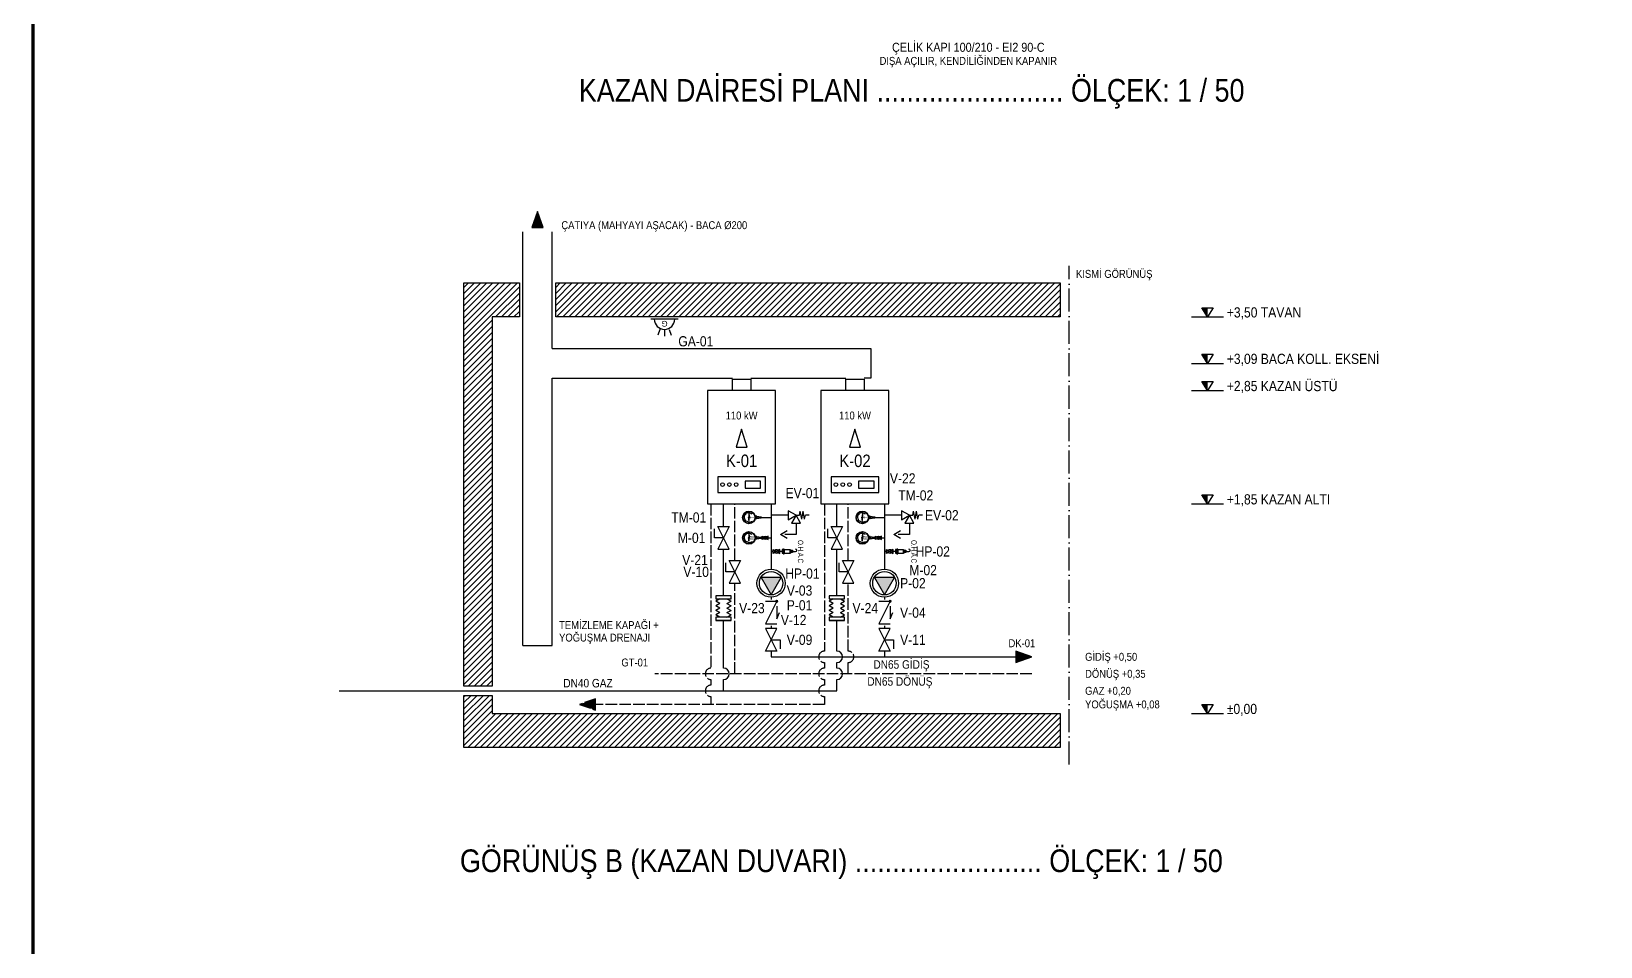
# Model space of a CAD drawing. Header units: centimetres. Extents: x -407 to 3667, y -2994 to 827.
# Drawn here: x -407 to 978, y -941 to -133 of the extents above; entities that cross this region are included whole.
import ezdxf
from ezdxf.enums import TextEntityAlignment as Align

# ---------------------------------------------------------------- set-up
doc = ezdxf.new("R2010")
doc.units = ezdxf.units.CM
doc.header["$LTSCALE"] = 8
doc.linetypes.add('DASHDOT', pattern=[3.556, 2.54, -0.508, 0, -0.508])
doc.linetypes.add('DASHED', pattern=[1.524, 1.27, -0.254])
for name, color, linetype in [('MTY-VANA', 1, 'Continuous'), ('ROTAS-DOGALGAZ-BORU', 2, 'Continuous'), ('ROTAS-DOGALGAZ-SEMBOL', 2, 'Continuous'), ('ROTAS-ISITMA-BACA', 8, 'Continuous'), ('ROTAS-ISITMA-BASLIK', 5, 'Continuous'), ('ROTAS-ISITMA-CAP', 41, 'Continuous'), ('ROTAS-ISITMA-CIHAZ', 135, 'Continuous'), ('ROTAS-ISITMA-DONUS', 30, 'DASHED'), ('ROTAS-ISITMA-ETIKET', 3, 'Continuous'), ('ROTAS-ISITMA-GIDIS', 10, 'Continuous'), ('ROTAS-ISITMA-POMPA', 30, 'Continuous'), ('ROTAS-ISITMA-VANA', 1, 'Continuous'), ('ROTAS-ISITMA-YAZI', 7, 'Continuous'), ('ROTAS-ISITMA-YOGUSMA', 6, 'DASHED'), ('ROTAS-KESIT-HATTI', 1, 'DASHDOT'), ('ROTAS-KOT', 3, 'Continuous'), ('ROTAS-MIMARI-DUVAR', 7, 'Continuous'), ('ROTAS-MIMARI-KAPI', 7, 'Continuous'), ('ROTAS-MIMARI-TARAMA', 8, 'Continuous'), ('ROTAS-PAFTA', 7, 'Continuous')]:
    doc.layers.add(name, color=color, linetype=linetype)
doc.styles.add('MTYCAPLT', font='arial.ttf', dxfattribs={"width": 0.65, "height": 1})
doc.styles.add('ROTAS', font='arial.ttf')

# ---------------------------------------------------------------- blocks, each defined once
blk = doc.blocks.new('ROTAS-KAZAN-ON')
for points in [[(0, 0), (60, 0), (60, 100), (0, 100)], [(25.2, 50), (34.8, 50), (30, 66)], [(9, 10), (51, 10), (51, 24), (9, 24)], [(33, 14), (46.8, 14), (46.8, 20), (33, 20)]]:
    blk.add_lwpolyline(points, close=True)
blk.add_lwpolyline([(22, 100), (22, 110), (38, 110), (38, 100)])
for centre in [(13.2, 17), (19.2, 17), (25.2, 17)]:
    blk.add_circle(centre, 1.6)
blk = doc.blocks.new('MTY-EMNİYET VENTİLİ')
at = {"layer": 'MTY-VANA'}
for p, q in [((3.5, 29.6), (-3.5, 28.3)), ((3.5, 27), (-3.5, 28.3)), ((0, 33.7), (0, 30.3)), ((3.5, 29.6), (0, 30.3)), ((0, 22), (-4, 15)), ((-4, 15), (4, 15)), ((3.5, 27), (-3.5, 25.6)), ((0, 25), (-3.5, 25.6)), ((7, 26), (0, 22)), ((0, 22), (0, 25)), ((0, 22), (7, 18)), ((4, 15), (0, 22)), ((0, 15), (0, 0)), ((7, 18), (7, 26)), ((7, 22), (17, 22)), ((17, 8.3), (13.5, 14.3)), ((17, 22), (17, 12)), ((20.5, 14.3), (17, 8.3))]:
    blk.add_line(p, q, dxfattribs=at)
at = {"layer": 'MTY-VANA', "style": 'MTYCAPLT', "width": 0.65}
blk.add_attdef('CAP', text='', height=10, rotation=358.601, dxfattribs=at).set_placement((0.8, 6.1), align=Align.CENTER)
blk = doc.blocks.new('MTY-O.H.A.C')
at = {"layer": 'MTY-VANA', "color": 2}
for p, q in [((-4.5, 41.1), (-3.5, 42.6)), ((-4.5, 41.1), (4.5, 41.1)), ((-4.5, 29.2), (-4.5, 41.1)), ((-3.5, 43.1), (3.5, 43.1)), ((-3.5, 42.6), (-3.5, 43.1)), ((-3.5, 42.6), (3.5, 42.6)), ((-2.5, 47.1), (2.5, 47.1)), ((-2.5, 43.1), (-2.5, 47.1)), ((-1, 47.1), (-1, 43.1)), ((1, 47.1), (1, 43.1)), ((2.5, 47.1), (2.5, 43.1)), ((3.5, 42.6), (3.5, 43.1)), ((3.5, 42.6), (4.5, 41.1)), ((4.5, 41.1), (4.5, 29.2)), ((-5, 29.2), (5, 29.2)), ((-5, 29.2), (-5, 27.7)), ((-5, 27.7), (5, 27.7)), ((-5, 27.7), (-4, 26.2)), ((-4, 26.2), (4, 26.2)), ((-4, 26.2), (-4, 24.2)), ((-4, 24.2), (4, 24.2)), ((-2, 26.2), (-2, 24.2)), ((2, 26.2), (2, 24.2)), ((4, 26.2), (5, 27.7)), ((4, 24.2), (4, 26.2)), ((5, 27.7), (5, 29.2))]:
    blk.add_line(p, q, dxfattribs=at)
at = {"layer": 'MTY-VANA', "color": 2, "lineweight": -3}
for p, q in [((-2.4, 56.5), (-3, 56.5)), ((0, 47.1), (0, 54.1))]:
    blk.add_line(p, q, dxfattribs=at)
at = {"layer": 'MTY-VANA', "lineweight": -3}
for p, q in [((0, 24.2), (0, 19.4)), ((0, 4.8), (0, 0))]:
    blk.add_line(p, q, dxfattribs=at)
at = {"layer": 'MTY-VANA'}
for points in [[(4.2, 19.4), (-4.2, 19.4), (0, 12.1)], [(4.2, 4.8), (-4.2, 4.8), (0, 12.1)]]:
    blk.add_lwpolyline(points, close=True, dxfattribs=at)
blk.add_circle((0, 12.1), 4.46, dxfattribs=at)
at = {"layer": 'MTY-VANA', "color": 2, "lineweight": -3}
for centre, start, end in [((-3, 54.1), 90, 180), ((-2.4, 54.1), 0, 90)]:
    blk.add_arc(centre, 2.36, start, end, dxfattribs=at)
at = {"layer": 'MTY-VANA', "color": 2, "lineweight": -3, "style": 'MTYCAPLT', "width": 0.65}
blk.add_text('O.H.A.C', height=12, dxfattribs=at).set_placement((0.2, 65.1), align=Align.MIDDLE_CENTER)
at = {"layer": 'MTY-VANA', "style": 'MTYCAPLT', "width": 0.65}
blk.add_attdef('CAP', text='', height=10, rotation=270, dxfattribs=at).set_placement((0, 2.4), align=Align.CENTER)
blk = doc.blocks.new('MTY-TERMOMETRE')
at = {"layer": 'MTY-VANA', "color": 1}
for p, q in [((-3.7, 19.8), (-4.5, 19.9)), ((-3.7, 19.2), (-4.5, 19.1)), ((-3.5, 20.5), (-4.4, 20.7)), ((-3.6, 18.6), (-4.4, 18.4)), ((-3.3, 21.1), (-4.1, 21.4)), ((-3.3, 18), (-4.1, 17.6)), ((-3, 21.6), (-3.7, 22.1)), ((-3, 17.4), (-3.7, 16.9)), ((-2.6, 22.1), (-3.2, 22.7)), ((-2.7, 19.7), (-0.6, 19.7)), ((-2.7, 19.7), (-2.7, 19.3)), ((-2.7, 19.3), (-0.6, 19.4)), ((-2.1, 22.5), (-2.6, 23.2)), ((-1.5, 22.9), (-1.9, 23.6)), ((-0.9, 23.1), (-1.1, 23.9)), ((-0.7, 13.5), (-0.7, 14)), ((-0.3, 23.2), (-0.4, 24)), ((0.4, 23.2), (0.4, 24)), ((4.5, 19.5), (0.5, 19.6)), ((4.5, 19.5), (0.6, 19.4)), ((0.7, 13.5), (0.7, 14)), ((1, 23.1), (1.2, 23.9)), ((1.6, 22.9), (2, 23.6)), ((2.1, 22.5), (2.6, 23.2)), ((2.6, 22.1), (3.2, 22.7)), ((3, 17.4), (3.7, 16.9)), ((3.1, 21.6), (3.7, 22.1)), ((3.4, 21.1), (4.1, 21.4)), ((3.4, 17.9), (4.1, 17.6)), ((3.6, 20.5), (4.4, 20.7)), ((3.6, 18.5), (4.4, 18.3)), ((3.7, 19.8), (4.5, 19.9)), ((3.7, 19.2), (4.5, 19.1)), ((-1.2, 12.5), (-1.2, 13.4)), ((1.2, 12.5), (-1.2, 12.5)), ((0.9, 13.5), (-0.9, 13.5)), ((-0.9, 10.9), (-0.9, 12.5)), ((0.9, 10.9), (-0.9, 10.9)), ((-0.5, 12.6), (-0.5, 13.4)), ((-0.5, 8.6), (-0.5, 10.9)), ((0.5, 8.6), (-0.5, 8.6)), ((0, 8.6), (0, 0)), ((0.5, 10.9), (0.5, 8.6)), ((0.6, 12.6), (0.6, 13.4)), ((0.9, 12.5), (0.9, 10.9)), ((1.2, 12.5), (1.2, 13.4))]:
    blk.add_line(p, q, dxfattribs=at)
for radius in [5.58, 5.3, 0.576]:
    blk.add_circle((0, 19.5), radius, dxfattribs=at)
for centre, radius, start, end in [((-0.9, 13), 0.576, 54.6994, 125.3066), ((-0.9, 13.1), 0.576, 234.694, 305.3013), ((0, 12.2), 1.33, 65.9035, 113.6507), ((0, 13.8), 1.33, 246.3499, 294.0971), ((0.9, 13), 0.576, 54.6934, 125.3006), ((0.9, 13.1), 0.576, 234.7001, 305.3073)]:
    blk.add_arc(centre, radius, start, end, dxfattribs=at)
at = {"layer": 'MTY-VANA', "style": 'MTYCAPLT', "width": 0.65}
blk.add_text('T', height=3, dxfattribs=at).set_placement((0, 15, 0), align=Align.CENTER)
blk.add_attdef('CAP', text='', height=1, rotation=270, dxfattribs=at).set_placement((0, 0), align=Align.CENTER)
blk = doc.blocks.new('MTY-MANOMETRE')
at = {"layer": 'MTY-VANA', "color": 1}
for p, q in [((-3.7, 19.8), (-4.5, 19.9)), ((-3.7, 19.2), (-4.5, 19.1)), ((-3.5, 20.5), (-4.4, 20.7)), ((-3.6, 18.6), (-4.4, 18.4)), ((-3.3, 21.1), (-4.1, 21.4)), ((-3.3, 18), (-4.1, 17.6)), ((-3, 21.6), (-3.7, 22.1)), ((-3, 17.4), (-3.7, 16.9)), ((-2.6, 22.1), (-3.2, 22.7)), ((-2.7, 19.7), (-0.6, 19.7)), ((-2.7, 19.7), (-2.7, 19.3)), ((-2.7, 19.3), (-0.6, 19.4)), ((-2.1, 22.5), (-2.6, 23.2)), ((-1.5, 22.9), (-1.9, 23.6)), ((-0.9, 23.1), (-1.1, 23.9)), ((-0.7, 13.5), (-0.7, 14)), ((-0.3, 23.2), (-0.4, 24)), ((0.4, 23.2), (0.4, 24)), ((4.5, 19.5), (0.5, 19.6)), ((4.5, 19.5), (0.6, 19.4)), ((0.7, 13.5), (0.7, 14)), ((1, 23.1), (1.2, 23.9)), ((1.6, 22.9), (2, 23.6)), ((2.1, 22.5), (2.6, 23.2)), ((2.6, 22.1), (3.2, 22.7)), ((3, 17.4), (3.7, 16.9)), ((3.1, 21.6), (3.7, 22.1)), ((3.4, 21.1), (4.1, 21.4)), ((3.4, 17.9), (4.1, 17.6)), ((3.6, 20.5), (4.4, 20.7)), ((3.6, 18.5), (4.4, 18.3)), ((3.7, 19.8), (4.5, 19.9)), ((3.7, 19.2), (4.5, 19.1)), ((-1.2, 12.5), (-1.2, 13.4)), ((1.2, 12.5), (-1.2, 12.5)), ((0.9, 13.5), (-0.9, 13.5)), ((-0.9, 10.9), (-0.9, 12.5)), ((0.9, 10.9), (-0.9, 10.9)), ((-0.5, 12.6), (-0.5, 13.4)), ((-0.5, 8.6), (-0.5, 10.9)), ((0.5, 8.6), (-0.5, 8.6)), ((0, 8.6), (0, 8)), ((0, 2.3), (0, 0)), ((0.5, 10.9), (0.5, 8.6)), ((0.6, 12.6), (0.6, 13.4)), ((0.9, 12.5), (0.9, 10.9)), ((1.2, 12.5), (1.2, 13.4))]:
    blk.add_line(p, q, dxfattribs=at)
at = {"layer": 'MTY-VANA'}
for p, q in [((-1.5, 7.8), (1.5, 7.8)), ((0, 5.2), (-1.5, 7.8)), ((0, 5.2), (-1.5, 2.5)), ((-1.5, 2.5), (1.5, 2.5)), ((1.5, 7.8), (0, 5.2)), ((1.5, 2.5), (0, 5.2))]:
    blk.add_line(p, q, dxfattribs=at)
at = {"layer": 'MTY-VANA', "color": 1}
for radius in [5.58, 5.3, 0.576]:
    blk.add_circle((0, 19.5), radius, dxfattribs=at)
at = {"layer": 'MTY-VANA'}
blk.add_circle((0, 5.2), 1.5, dxfattribs=at)
at = {"layer": 'MTY-VANA', "color": 1}
for centre, radius, start, end in [((-0.9, 13), 0.576, 54.6994, 125.3066), ((-0.9, 13.1), 0.576, 234.694, 305.3013), ((0, 12.2), 1.33, 65.9035, 113.6507), ((0, 13.8), 1.33, 246.3499, 294.0971), ((0.9, 13), 0.576, 54.6934, 125.3006), ((0.9, 13.1), 0.576, 234.7001, 305.3073)]:
    blk.add_arc(centre, radius, start, end, dxfattribs=at)
at = {"layer": 'MTY-VANA', "width": 0.7}
blk.add_text('M', height=3.59, dxfattribs=at).set_placement((0, 15, 0), align=Align.CENTER)
at = {"layer": 'MTY-VANA', "style": 'MTYCAPLT', "width": 0.65}
blk.add_attdef('CAP', text='', height=10, rotation=270, dxfattribs=at).set_placement((0, 0), align=Align.CENTER)
blk = doc.blocks.new('ROTAS-POMPA')
blk.add_hatch(color=7).paths.add_polyline_path([(10.35, 0), (-4.95, 8.85), (-4.95, -8.85)])
blk.add_lwpolyline([(10.35, 0), (-4.95, 8.85), (-4.95, -8.85)], close=True)
for radius in [12.45, 10.35]:
    blk.add_circle((0, 0), radius)
blk = doc.blocks.new('MTY-CEKVALF VANA')
at = {"layer": 'MTY-VANA'}
h = blk.add_hatch(color=256, dxfattribs=at)
edge = h.paths.add_edge_path()
edge.add_arc((-10, 5), 1.41, 180, 540, ccw=False)
for p, q in [((-10, -5), (-10, 5)), ((-10, 5), (10, -5)), ((-5.6, 5), (5.6, 5)), ((5.6, 5), (0, 7.3)), ((10, -5), (10, 5))]:
    blk.add_line(p, q, dxfattribs=at)
at = {"layer": 'MTY-VANA', "style": 'MTYCAPLT', "width": 0.65}
blk.add_attdef('CAP', text='', height=10, dxfattribs=at).set_placement((-0.4, -4.9), align=Align.CENTER)
blk = doc.blocks.new('MTY-KURESEL VANA')
at = {"layer": 'MTY-VANA'}
for p, q in [((0, 0), (0, 8)), ((0, 8), (8, 8))]:
    blk.add_line(p, q, dxfattribs=at)
blk.add_lwpolyline([(-10, 5), (-10, -5), (10, 5), (10, -5), (-10, 5)], dxfattribs=at)
at = {"layer": 'MTY-VANA', "style": 'MTYCAPLT', "width": 0.65}
blk.add_attdef('CAP', text='', height=10, dxfattribs=at).set_placement((-1.1, 0), align=Align.CENTER)
blk = doc.blocks.new('MTY-ESNEK BAGLANTI')
at = {"layer": 'MTY-VANA'}
for p, q in [((-10.8, -6.7), (-10.8, 6.7)), ((-8.1, 3.1), (-6, 6.7)), ((-4, 3.1), (-6, 6.7)), ((-4, 3.1), (-2, 6.7)), ((0, 3.1), (-2, 6.7)), ((0, 3.1), (2, 6.7)), ((4, 3.1), (2, 6.7)), ((4, 3.1), (6, 6.7)), ((8.1, 3.1), (6, 6.7)), ((-8.1, -3.1), (-6, -6.7)), ((-4, -3.1), (-6, -6.7)), ((-4, -3.1), (-2, -6.7)), ((0, -3.1), (-2, -6.7)), ((0, -3.1), (2, -6.7)), ((4, -3.1), (2, -6.7)), ((4, -3.1), (6, -6.7)), ((8.1, -3.1), (6, -6.7))]:
    blk.add_line(p, q, dxfattribs=at)
for points in [[(-8.1, 6.7), (-10.8, 6.7), (-10.8, -6.7), (-8.1, -6.7)], [(10.8, 6.7), (8.1, 6.7), (8.1, -6.7), (10.8, -6.7)]]:
    blk.add_lwpolyline(points, close=True, dxfattribs=at)
at = {"layer": 'MTY-VANA', "style": 'MTYCAPLT', "width": 0.65}
blk.add_attdef('CAP', text='', height=10, dxfattribs=at).set_placement((0, 0), align=Align.CENTER)
blk = doc.blocks.new('ROTAS-OK')
blk.add_hatch(color=7).paths.add_polyline_path([(0, 0), (-14, 5), (-14, -5)])
blk.add_lwpolyline([(0, 0), (-14, 5), (-14, -5)], close=True)
blk = doc.blocks.new('ROTAS-GAZ-ALARM')
for p, q in [((-4, 9), (-6, 14)), ((0, 9), (0, 15)), ((4, 9), (6, 14)), ((-12, 0), (12, 0))]:
    blk.add_line(p, q)
blk.add_arc((0, 0), 9, 0, 180)
at = {"style": 'ROTAS'}
blk.add_text('G', height=5, dxfattribs=at).set_placement((0, 4), align=Align.MIDDLE_CENTER)
blk = doc.blocks.new('ROTAS-KOT')
blk.add_hatch(color=7).paths.add_polyline_path([(0, 0), (0, 8), (-5, 8)])
blk.add_line((-14, 0), (14, 0))
blk.add_lwpolyline([(0, 0), (-5, 8), (5, 8)], close=True)

msp = doc.modelspace()

# ---------------------------------------------------------------- hatches: boundary and pattern name
at = {"layer": 'ROTAS-MIMARI-TARAMA'}
h = msp.add_hatch(dxfattribs=at)
h.set_pattern_fill('ANSI31', scale=1.2)
h.paths.add_polyline_path([(24, -355), (24, -385), (0, -385), (0, -711), (-25, -711), (-25, -355)])
h = msp.add_hatch(dxfattribs=at)
h.set_pattern_fill('ANSI31', scale=1.2)
h.paths.add_polyline_path([(501, -355), (501, -385), (56, -385), (56, -355)])
h = msp.add_hatch(dxfattribs=at)
h.set_pattern_fill('ANSI31', scale=1.2)
h.paths.add_polyline_path([(-25, -719), (0, -719), (0, -735), (501, -735), (501, -765), (-25, -765)])

# ---------------------------------------------------------------- linework, layer by layer
at = {"layer": 'ROTAS-DOGALGAZ-BORU'}
for points in [[(204, -569.5), (204, -550)], [(304, -569.5), (304, -550)], [(204, -631), (204, -590.5)], [(304, -631), (304, -590.5)], [(-135, -715), (304, -715)]]:
    msp.add_lwpolyline(points, dxfattribs=at)
for points in [[(204, -715), (204, -705, 1), (204, -695), (204, -653)], [(304, -715), (304, -705, 1), (304, -695), (304, -690, 1), (304, -680), (304, -653)]]:
    msp.add_lwpolyline(points, format="xyb", dxfattribs=at)
at = {"layer": 'ROTAS-ISITMA-BACA'}
msp.add_line((27, -675), (53, -675), dxfattribs=at)
for points in [[(27, -675), (27, -310)], [(53, -413), (53, -310)], [(53, -413), (334, -413), (334, -439), (328, -439)], [(53, -439), (212, -439)], [(53, -675), (53, -439)], [(228, -439), (312, -439)]]:
    msp.add_lwpolyline(points, dxfattribs=at)
at = {"layer": 'ROTAS-ISITMA-DONUS'}
for points in [[(214, -599.5), (214, -550)], [(314, -599.5), (314, -550)], [(214, -700), (214, -620.5)], [(476, -700), (143.5, -700)]]:
    msp.add_lwpolyline(points, dxfattribs=at)
msp.add_lwpolyline([(314, -700), (314, -690, 1), (314, -680), (314, -620.5)], format="xyb", dxfattribs=at)
at = {"layer": 'ROTAS-ISITMA-GIDIS'}
for points in [[(246, -550), (246, -607.5)], [(346, -550), (346, -607.5)], [(246, -632.5), (246, -634.5)], [(346, -632.5), (346, -634.5)], [(246, -657.5), (246, -659.5)], [(346, -657.5), (346, -659.5)], [(246, -680.5), (246, -685)], [(246, -685), (462, -685)], [(346, -680.5), (346, -685)]]:
    msp.add_lwpolyline(points, dxfattribs=at)
at = {"layer": 'ROTAS-ISITMA-YOGUSMA'}
for points in [[(193, -550), (193, -695, 1), (193, -705), (193, -710, 1), (193, -720), (193, -727)], [(293, -550), (293, -680, 1), (293, -690), (293, -695, 1), (293, -705), (293, -710, 1), (293, -720), (293, -727)]]:
    msp.add_lwpolyline(points, format="xyb", dxfattribs=at)
msp.add_lwpolyline([(293, -727), (91, -727)], dxfattribs=at)
at = {"layer": 'ROTAS-KESIT-HATTI'}
msp.add_line((509, -780), (509, -340), dxfattribs=at)
at = {"layer": 'ROTAS-MIMARI-DUVAR'}
for points in [[(24, -355), (24, -385), (0, -385), (0, -711), (-25, -711), (-25, -355)], [(501, -355), (501, -385), (56, -385), (56, -355)], [(-25, -719), (0, -719), (0, -735), (501, -735), (501, -765), (-25, -765)]]:
    msp.add_lwpolyline(points, close=True, dxfattribs=at)

# ---------------------------------------------------------------- block references
at = {"layer": 'ROTAS-DOGALGAZ-SEMBOL'}
for name, p, rotation in [('ROTAS-GAZ-ALARM', (152, -387), 180), ('MTY-KURESEL VANA', (204, -580), 90), ('MTY-KURESEL VANA', (304, -580), 90), ('MTY-ESNEK BAGLANTI', (204, -642), 90), ('MTY-ESNEK BAGLANTI', (304, -642), 90)]:
    msp.add_blockref(name, p, dxfattribs=dict(at, rotation=rotation))
at = {"layer": 'ROTAS-ISITMA-BACA', "rotation": 90}
msp.add_blockref('ROTAS-OK', (40, -292), dxfattribs=at)
at = {"layer": 'ROTAS-ISITMA-CIHAZ'}
for p in [(190, -550), (290, -550)]:
    msp.add_blockref('ROTAS-KAZAN-ON', p, dxfattribs=at)
at = {"layer": 'ROTAS-ISITMA-GIDIS'}
msp.add_blockref('ROTAS-OK', (476, -685), dxfattribs=at)
at = {"layer": 'ROTAS-ISITMA-POMPA', "rotation": 270}
for p in [(246, -620), (346, -620)]:
    msp.add_blockref('ROTAS-POMPA', p, dxfattribs=at)
at = {"layer": 'ROTAS-ISITMA-VANA'}
for name, p, rotation in [('MTY-TERMOMETRE', (246, -562), 90), ('MTY-EMNİYET VENTİLİ', (246, -560), 270), ('MTY-TERMOMETRE', (346, -562), 90), ('MTY-EMNİYET VENTİLİ', (346, -560), 270), ('MTY-MANOMETRE', (246, -580), 90), ('MTY-MANOMETRE', (346, -580), 90), ('MTY-KURESEL VANA', (214, -610), 90), ('MTY-KURESEL VANA', (314, -610), 90), ('MTY-CEKVALF VANA', (246, -646), 270), ('MTY-CEKVALF VANA', (346, -646), 270), ('MTY-KURESEL VANA', (246, -670), 270), ('MTY-KURESEL VANA', (346, -670), 270)]:
    msp.add_blockref(name, p, dxfattribs=dict(at, rotation=rotation))
at = {"layer": 'ROTAS-ISITMA-VANA', "xscale": 0.4, "yscale": 0.4, "rotation": 270}
for p in [(246, -592), (346, -592)]:
    msp.add_blockref('MTY-O.H.A.C', p, dxfattribs=at)
at = {"layer": 'ROTAS-ISITMA-YOGUSMA', "rotation": 180}
msp.add_blockref('ROTAS-OK', (77, -727), dxfattribs=at)
at = {"layer": 'ROTAS-KOT'}
for p in [(631, -385), (631, -426), (631, -450), (631, -550), (631, -735)]:
    msp.add_blockref('ROTAS-KOT', p, dxfattribs=at)

# ---------------------------------------------------------------- texts
at = {"layer": 'ROTAS-ISITMA-BASLIK', "style": 'ROTAS', "width": 0.85}
msp.add_text('GÖRÜNÜŞ B (KAZAN DUVARI) ......................... ÖLÇEK: 1 / 50', height=20, dxfattribs=at).set_placement((308, -865), align=Align.MIDDLE_CENTER)
at = {"layer": 'ROTAS-ISITMA-ETIKET', "style": 'ROTAS', "width": 0.85}
for s, p in [('K-01', (220, -512)), ('K-02', (320, -512))]:
    msp.add_text(s, height=11, dxfattribs=at).set_placement(p, align=Align.MIDDLE_CENTER)

# ---------------------------------------------------------------- wipeouts: each hides what was drawn before it
for points in [[(486.076, -152), (486.076, -142), (353.924, -142), (353.924, -152)], [(199.445, -308.5), (199.445, -299.5), (60, -299.5), (60, -308.5)], [(567.197, -689.5), (567.197, -680.5), (522, -680.5), (522, -689.5)]]:
    msp.add_wipeout(points)

# ---------------------------------------------------------------- next in the draw order: texts
at = {"layer": 'ROTAS-ISITMA-BACA', "style": 'ROTAS', "width": 0.85}
msp.add_text('ÇATIYA (MAHYAYI AŞACAK) - BACA Ø200', height=7, dxfattribs=at).set_placement((61, -304), align=Align.MIDDLE_LEFT)
at = {"layer": 'ROTAS-KOT', "style": 'ROTAS', "width": 0.85}
msp.add_text('GİDİŞ +0,50', height=7, dxfattribs=at).set_placement((523, -685), align=Align.MIDDLE_LEFT)
at = {"layer": 'ROTAS-MIMARI-KAPI', "style": 'ROTAS', "width": 0.85}
msp.add_text('ÇELİK KAPI 100/210 - EI2 90-C', height=8, dxfattribs=at).set_placement((420, -147), align=Align.MIDDLE_CENTER)

# ---------------------------------------------------------------- next in the draw order: wipeouts: each hides what was drawn before it
for points in [[(567.051, -351.5), (567.051, -342.5), (514, -342.5), (514, -351.5)], [(704.539, -386.5), (704.539, -375.5), (647, -375.5), (647, -386.5)], [(193.245, -412), (193.245, -401), (166, -401), (166, -412)], [(765.127, -427.5), (765.127, -416.5), (647, -416.5), (647, -427.5)], [(729.784, -451.5), (729.784, -440.5), (647, -440.5), (647, -451.5)], [(232.781, -476.5), (232.781, -467.5), (207.219, -467.5), (207.219, -476.5)], [(332.781, -476.5), (332.781, -467.5), (307.219, -467.5), (307.219, -476.5)], [(287.245, -546), (287.245, -535), (260, -535), (260, -546)], [(729.784, -551.5), (729.784, -540.5), (647, -540.5), (647, -551.5)], [(187, -567.5), (187, -556.5), (159.755, -556.5), (159.755, -567.5)], [(410.245, -565.5), (410.245, -554.5), (383, -554.5), (383, -565.5)], [(187, -585.5), (187, -574.5), (164.804, -574.5), (164.804, -585.5)], [(402.245, -597.5), (402.245, -586.5), (375, -586.5), (375, -597.5)], [(191, -615.5), (191, -604.5), (168.804, -604.5), (168.804, -615.5)], [(287.245, -617), (287.245, -606), (260, -606), (260, -617)], [(240.196, -647.5), (240.196, -636.5), (218, -636.5), (218, -647.5)], [(282.196, -645), (282.196, -634), (260, -634), (260, -645)], [(340.196, -647.5), (340.196, -636.5), (318, -636.5), (318, -647.5)], [(382.196, -651.5), (382.196, -640.5), (360, -640.5), (360, -651.5)], [(130.686, -661.5), (130.686, -652.5), (58, -652.5), (58, -661.5)], [(282.196, -675.5), (282.196, -664.5), (260, -664.5), (260, -675.5)], [(382.196, -675.5), (382.196, -664.5), (360, -664.5), (360, -675.5)], [(480, -677.5), (480, -668.5), (458.365, -668.5), (458.365, -677.5)], [(138.5, -694.5), (138.5, -685.5), (116.865, -685.5), (116.865, -694.5)], [(383.0375, -696.5), (383.0375, -687), (338.9625, -687), (338.9625, -696.5)], [(102.33, -713), (102.33, -703.5), (66.67, -703.5), (66.67, -713)], [(674.245, -736.5), (674.245, -725.5), (647, -725.5), (647, -736.5)]]:
    msp.add_wipeout(points)

# ---------------------------------------------------------------- next in the draw order: texts
at = {"layer": 'ROTAS-ISITMA-BACA', "style": 'ROTAS', "width": 0.85}
msp.add_text('TEMİZLEME KAPAĞI +', height=7, dxfattribs=at).set_placement((59, -657), align=Align.MIDDLE_LEFT)
at = {"layer": 'ROTAS-ISITMA-CAP', "style": 'ROTAS', "width": 0.85}
for s, p in [('DN65 GİDİŞ', (361, -691.75)), ('DN40 GAZ', (84.5, -708.25))]:
    msp.add_text(s, height=7.5, dxfattribs=at).set_placement(p, align=Align.MIDDLE_CENTER)
at = {"layer": 'ROTAS-ISITMA-ETIKET', "style": 'ROTAS', "width": 0.85}
for s, p in [('GA-01', (179.6225, -406.5)), ('EV-01', (273.6225, -540.5)), ('TM-01', (173.3775, -562)), ('EV-02', (396.6225, -560)), ('M-01', (175.902, -580)), ('HP-02', (388.6225, -592)), ('V-10', (179.902, -610)), ('HP-01', (273.6225, -611.5)), ('P-01', (271.098, -639.5)), ('V-23', (229.098, -642)), ('V-24', (329.098, -642)), ('V-04', (371.098, -646)), ('V-09', (271.098, -670)), ('V-11', (371.098, -670))]:
    msp.add_text(s, height=9, dxfattribs=at).set_placement(p, align=Align.MIDDLE_CENTER)
at = {"layer": 'ROTAS-ISITMA-YAZI', "style": 'ROTAS', "width": 0.85}
msp.add_text('KISMİ GÖRÜNÜŞ', height=7, dxfattribs=at).set_placement((515, -347), align=Align.MIDDLE_LEFT)
for p in [(220, -472), (320, -472)]:
    msp.add_text('110 kW', height=7, dxfattribs=at).set_placement(p, align=Align.MIDDLE_CENTER)
for s, p in [('DK-01', (479, -673)), ('GT-01', (137.5, -690))]:
    msp.add_text(s, height=7, dxfattribs=at).set_placement(p, align=Align.MIDDLE_RIGHT)
at = {"layer": 'ROTAS-KOT', "style": 'ROTAS', "width": 0.85}
for s, p in [('+3,50 TAVAN', (648, -381)), ('+3,09 BACA KOLL. EKSENİ', (648, -422)), ('+2,85 KAZAN ÜSTÜ', (648, -446)), ('+1,85 KAZAN ALTI', (648, -546)), ('±0,00', (648, -731))]:
    msp.add_text(s, height=9, dxfattribs=at).set_placement(p, align=Align.MIDDLE_LEFT)

# ---------------------------------------------------------------- next in the draw order: wipeouts: each hides what was drawn before it
for points in [[(487.759, -163.5), (487.759, -154.5), (352.241, -154.5), (352.241, -163.5)], [(387.245, -548), (387.245, -537), (360, -537), (360, -548)], [(567.197, -704.5), (567.197, -695.5), (522, -695.5), (522, -704.5)]]:
    msp.add_wipeout(points)

# ---------------------------------------------------------------- next in the draw order: texts
at = {"layer": 'ROTAS-ISITMA-BASLIK', "style": 'ROTAS', "width": 0.85}
msp.add_text('KAZAN DAİRESİ PLANI ......................... ÖLÇEK: 1 / 50', height=20, dxfattribs=at).set_placement((370, -185), align=Align.MIDDLE_CENTER)
at = {"layer": 'ROTAS-ISITMA-ETIKET', "style": 'ROTAS', "width": 0.85}
msp.add_text('TM-02', height=9, dxfattribs=at).set_placement((373.6225, -542.5), align=Align.MIDDLE_CENTER)
at = {"layer": 'ROTAS-KOT', "style": 'ROTAS', "width": 0.85}
msp.add_text('DÖNÜŞ +0,35', height=7, dxfattribs=at).set_placement((523, -700), align=Align.MIDDLE_LEFT)
at = {"layer": 'ROTAS-MIMARI-KAPI', "style": 'ROTAS', "width": 0.85}
msp.add_text('DIŞA AÇILIR, KENDİLİĞİNDEN KAPANIR', height=7, dxfattribs=at).set_placement((420, -159), align=Align.MIDDLE_CENTER)

# ---------------------------------------------------------------- next in the draw order: wipeouts: each hides what was drawn before it
for points in [[(190, -605), (190, -594), (167.804, -594), (167.804, -605)], [(391.196, -614), (391.196, -603), (369, -603), (369, -614)], [(282.196, -632), (282.196, -621), (260, -621), (260, -632)], [(277, -658), (277, -647), (254.804, -647), (254.804, -658)], [(118.905, -672.5), (118.905, -663.5), (58, -663.5), (58, -672.5)], [(381.6625, -711.5), (381.6625, -702), (337.5875, -702), (337.5875, -711.5)]]:
    msp.add_wipeout(points)

# ---------------------------------------------------------------- next in the draw order: texts
at = {"layer": 'ROTAS-ISITMA-BACA', "style": 'ROTAS', "width": 0.85}
msp.add_text('YOĞUŞMA DRENAJI', height=7, dxfattribs=at).set_placement((59, -668), align=Align.MIDDLE_LEFT)
at = {"layer": 'ROTAS-ISITMA-CAP', "style": 'ROTAS', "width": 0.85}
msp.add_text('DN65 DÖNÜŞ', height=7.5, dxfattribs=at).set_placement((359.625, -706.75), align=Align.MIDDLE_CENTER)
at = {"layer": 'ROTAS-ISITMA-ETIKET', "style": 'ROTAS', "width": 0.85}
for s, p in [('V-21', (178.902, -599.5)), ('M-02', (380.098, -608.5)), ('V-03', (271.098, -626.5)), ('V-12', (265.902, -652.5))]:
    msp.add_text(s, height=9, dxfattribs=at).set_placement(p, align=Align.MIDDLE_CENTER)

# ---------------------------------------------------------------- next in the draw order: wipeouts: each hides what was drawn before it
for points in [[(373.196, -533), (373.196, -522), (351, -522), (351, -533)], [(559.343, -719.5), (559.343, -710.5), (522, -710.5), (522, -719.5)]]:
    msp.add_wipeout(points)

# ---------------------------------------------------------------- next in the draw order: texts
msp.add_text('V-22', height=9, dxfattribs=at).set_placement((362.098, -527.5), align=Align.MIDDLE_CENTER)
at = {"layer": 'ROTAS-KOT', "style": 'ROTAS', "width": 0.85}
msp.add_text('GAZ +0,20', height=7, dxfattribs=at).set_placement((523, -715), align=Align.MIDDLE_LEFT)

# ---------------------------------------------------------------- next in the draw order: wipeouts: each hides what was drawn before it
msp.add_wipeout([(382.196, -625.5), (382.196, -614.5), (360, -614.5), (360, -625.5)])

# ---------------------------------------------------------------- next in the draw order: texts
at = {"layer": 'ROTAS-ISITMA-ETIKET', "style": 'ROTAS', "width": 0.85}
msp.add_text('P-02', height=9, dxfattribs=at).set_placement((371.098, -620), align=Align.MIDDLE_CENTER)

# ---------------------------------------------------------------- next in the draw order: wipeouts: each hides what was drawn before it
msp.add_wipeout([(575.051, -731.5), (575.051, -722.5), (522, -722.5), (522, -731.5)])

# ---------------------------------------------------------------- next in the draw order: linework, layer by layer
at = {"layer": 'ROTAS-PAFTA', "const_width": 3}
msp.add_lwpolyline([(-405, -2992.75), (3665, -2992.75), (3665, 825), (-405, 825)], close=True, dxfattribs=at)

# ---------------------------------------------------------------- next in the draw order: texts
at = {"layer": 'ROTAS-KOT', "style": 'ROTAS', "width": 0.85}
msp.add_text('YOĞUŞMA +0,08', height=7, dxfattribs=at).set_placement((523, -727), align=Align.MIDDLE_LEFT)

doc.saveas('drawing.dxf')
